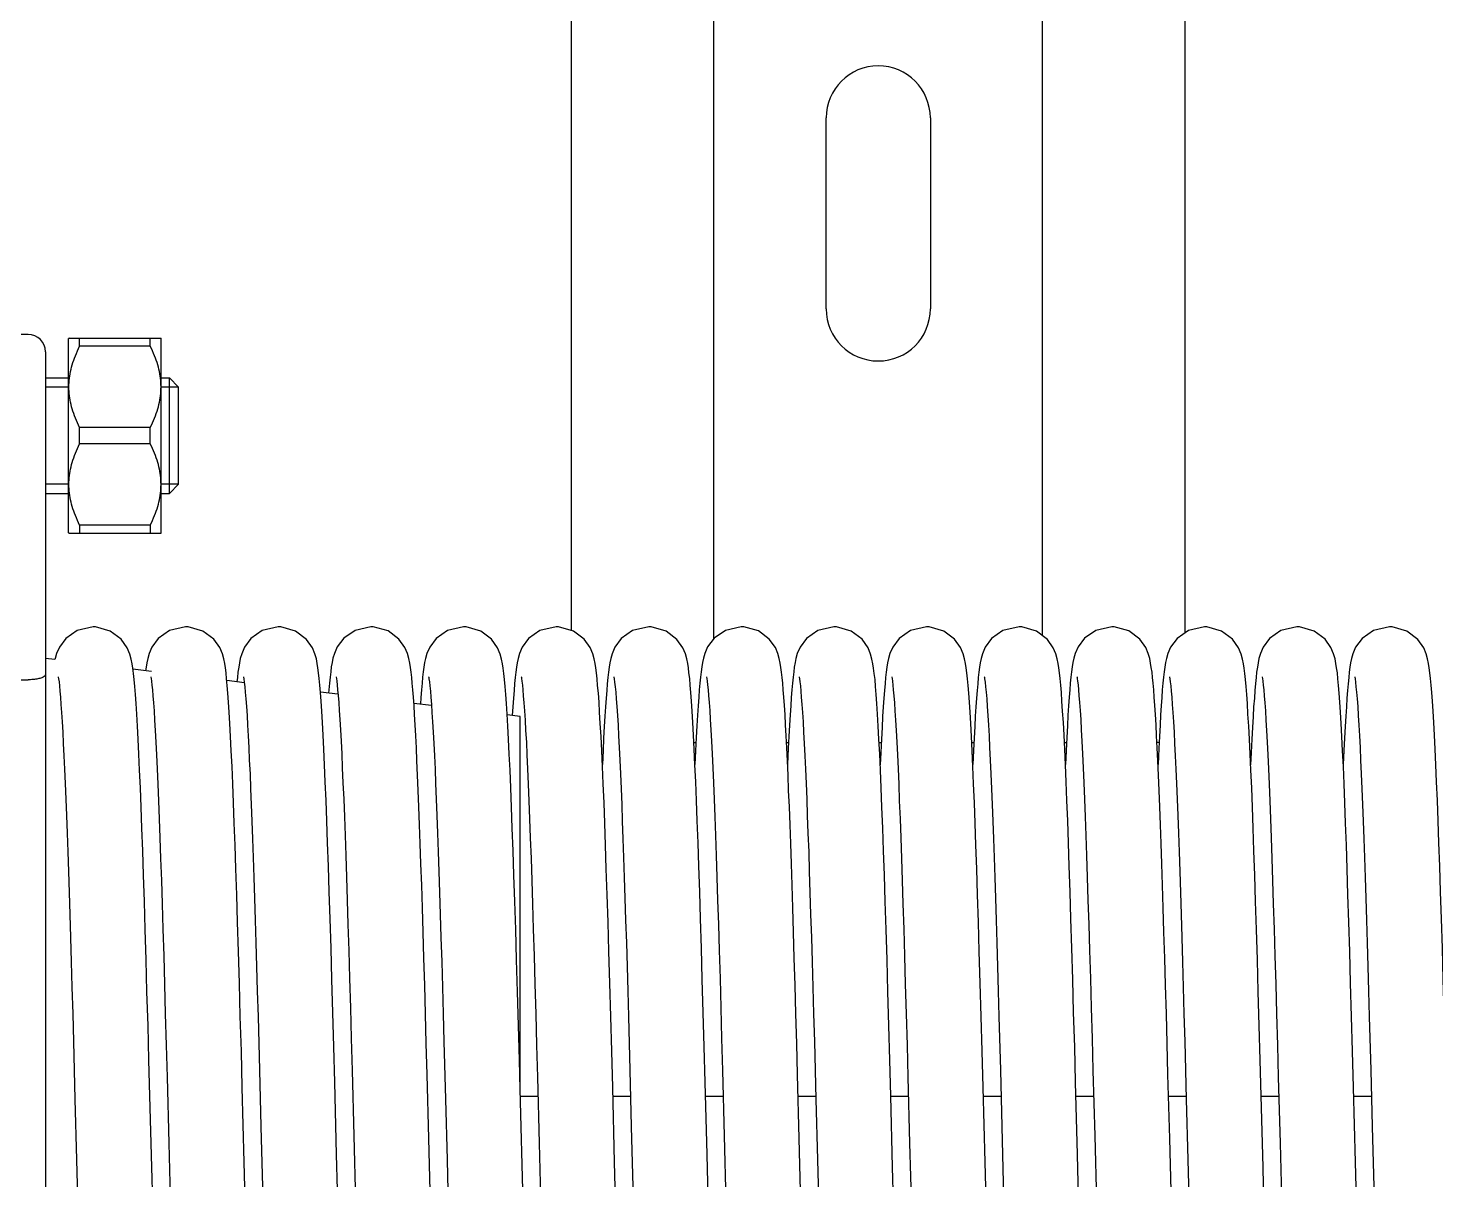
# Model space of a CAD drawing. Header units: millimetres. Extents: x 21899 to 38731, y -5425 to 3612.
# Drawn here: x 22332.6 to 22454.2, y -2706.7 to -2607.2 of the extents above; entities that cross this region are included whole.
import ezdxf

# ---------------------------------------------------------------- set-up
doc = ezdxf.new("R2010")
doc.units = ezdxf.units.MM

msp = doc.modelspace()

# ---------------------------------------------------------------- linework, layer by layer
at = {"color": 7, "linetype": 'Continuous'}
for p, q in [((22379.51, -2659.24), (22379.51, -2495.45)), ((22391.81, -2659.94), (22391.81, -2495.45)), ((22420.21, -2659.69), (22420.21, -2495.45)), ((22432.51, -2659.44), (22432.51, -2495.45)), ((22401.51, -2631.45), (22401.51, -2614.95)), ((22410.51, -2614.95), (22410.51, -2631.45)), ((22332.57, -2633.66), (22325.57, -2633.66)), ((22336.11, -2633.97), (22336.07, -2634.01)), ((22344.07, -2634.01), (22344.04, -2633.97)), ((22334.07, -2635.16), (22334.07, -2789.16)), ((22336.07, -2650.81), (22336.07, -2634.01)), ((22336.09, -2633.98), (22344.05, -2633.98)), ((22337.02, -2634.68), (22337.02, -2633.98)), ((22343.12, -2634.68), (22337.02, -2634.68)), ((22343.12, -2634.68), (22343.12, -2633.98)), ((22344.07, -2650.81), (22344.07, -2634.01)), ((22334.07, -2637.41), (22336.07, -2637.41)), ((22344.07, -2637.41), (22344.77, -2637.41)), ((22344.77, -2647.41), (22344.77, -2637.41)), ((22344.77, -2637.41), (22345.57, -2638.21)), ((22345.57, -2646.61), (22345.57, -2638.21)), ((22337.02, -2643.1), (22337.02, -2641.71)), ((22343.12, -2641.71), (22337.02, -2641.71)), ((22343.12, -2643.1), (22343.12, -2641.71)), ((22343.12, -2643.1), (22337.02, -2643.1)), ((22344.77, -2647.41), (22345.57, -2646.61)), ((22334.07, -2647.41), (22336.07, -2647.41)), ((22344.07, -2647.41), (22344.77, -2647.41)), ((22336.11, -2650.84), (22336.07, -2650.81)), ((22336.09, -2650.83), (22344.05, -2650.83)), ((22337.02, -2650.13), (22337.02, -2650.83)), ((22343.12, -2650.13), (22337.02, -2650.13)), ((22343.12, -2650.13), (22343.12, -2650.83)), ((22344.07, -2650.81), (22344.04, -2650.84)), ((22334.88, -2661.76), (22334.07, -2661.66)), ((22343.23, -2662.78), (22341.62, -2662.58)), ((22327.57, -2663.5), (22332.57, -2663.5)), ((22351.25, -2663.76), (22349.74, -2663.57)), ((22359.34, -2664.75), (22357.82, -2664.56)), ((22367.42, -2665.73), (22365.89, -2665.54)), ((22366.5, -2665.02), (22366.46, -2665.61)), ((22374.5, -2665.09), (22374.44, -2665.84)), ((22375.07, -2666.66), (22373.96, -2666.53)), ((22374.44, -2665.84), (22374.4, -2666.58)), ((22375.07, -2698.87), (22375.07, -2666.66)), ((22352.43, -2692.61), (22352.56, -2697.24)), ((22384.43, -2692.61), (22384.56, -2697.24)), ((22416.43, -2692.61), (22416.56, -2697.24)), ((22448.43, -2692.61), (22448.56, -2697.24)), ((22336.49, -2694.75), (22336.62, -2699.74)), ((22368.49, -2694.75), (22368.62, -2699.74)), ((22400.49, -2694.75), (22400.62, -2699.74)), ((22432.49, -2694.75), (22432.62, -2699.74)), ((22344.57, -2697.84), (22344.72, -2703.54)), ((22352.56, -2697.24), (22352.68, -2702.1)), ((22359.22, -2704.51), (22359.06, -2698.28)), ((22360.56, -2697.25), (22360.71, -2702.91)), ((22367.19, -2703.14), (22367.04, -2697.61)), ((22376.57, -2697.84), (22376.72, -2703.54)), ((22384.56, -2697.24), (22384.68, -2702.1)), ((22391.22, -2704.51), (22391.06, -2698.28)), ((22392.56, -2697.25), (22392.71, -2702.91)), ((22399.19, -2703.14), (22399.04, -2697.61)), ((22408.57, -2697.84), (22408.72, -2703.54)), ((22416.56, -2697.24), (22416.68, -2702.1)), ((22423.22, -2704.51), (22423.06, -2698.28)), ((22424.56, -2697.25), (22424.71, -2702.91)), ((22431.19, -2703.14), (22431.04, -2697.61)), ((22440.57, -2697.84), (22440.72, -2703.54)), ((22448.56, -2697.24), (22448.68, -2702.1)), ((22375.09, -2699.47), (22376.62, -2699.47)), ((22383.09, -2699.47), (22384.62, -2699.47)), ((22391.09, -2699.47), (22392.62, -2699.47)), ((22399.09, -2699.47), (22400.62, -2699.47)), ((22407.09, -2699.47), (22408.62, -2699.47)), ((22415.09, -2699.47), (22416.62, -2699.47)), ((22423.09, -2699.47), (22424.62, -2699.47)), ((22431.09, -2699.47), (22432.62, -2699.47)), ((22439.09, -2699.47), (22440.62, -2699.47)), ((22447.09, -2699.47), (22448.62, -2699.47)), ((22336.62, -2699.74), (22336.76, -2704.97)), ((22368.62, -2699.74), (22368.76, -2704.97)), ((22400.62, -2699.74), (22400.76, -2704.97)), ((22432.62, -2699.74), (22432.76, -2704.97)), ((22352.68, -2702.1), (22352.88, -2709.67)), ((22367.33, -2708.82), (22367.19, -2703.14)), ((22384.68, -2702.1), (22384.88, -2709.67)), ((22399.33, -2708.82), (22399.19, -2703.14)), ((22416.68, -2702.1), (22416.88, -2709.67)), ((22431.33, -2708.82), (22431.19, -2703.14)), ((22448.68, -2702.1), (22448.88, -2709.67)), ((22344.72, -2703.54), (22344.87, -2709.3)), ((22376.72, -2703.54), (22376.87, -2709.3)), ((22408.72, -2703.54), (22408.87, -2709.3)), ((22440.72, -2703.54), (22440.87, -2709.3))]:
    msp.add_line(p, q, dxfattribs=at)
at = {"color": 2, "linetype": 'Continuous'}
for p, q in [((22336.07, -2638.21), (22334.07, -2638.21)), ((22345.57, -2638.21), (22344.07, -2638.21)), ((22336.07, -2646.61), (22334.07, -2646.61)), ((22345.57, -2646.61), (22344.07, -2646.61))]:
    msp.add_line(p, q, dxfattribs=at)
at = {"color": 3, "linetype": 'Continuous'}
for p, q in [((22390.09, -2668.91), (22390.27, -2668.91)), ((22398.09, -2668.91), (22398.27, -2668.91)), ((22406.09, -2668.91), (22406.27, -2668.91)), ((22414.09, -2668.91), (22414.27, -2668.91)), ((22422.09, -2668.91), (22422.27, -2668.91))]:
    msp.add_line(p, q, dxfattribs=at)
at = {"color": 7, "linetype": 'Continuous'}
for points in [[(22338.18, -2658.91), (22336.8, -2659.23), (22335.82, -2659.92), (22335.27, -2660.67), (22335.02, -2661.23), (22334.9, -2661.65), (22334.88, -2661.76)], [(22343.09, -2699.46), (22343.01, -2696.38), (22342.93, -2693.38), (22342.84, -2690.47), (22342.77, -2687.69), (22342.69, -2685.08), (22342.61, -2682.65), (22342.54, -2680.38), (22342.47, -2678.28), (22342.4, -2676.33), (22342.33, -2674.52), (22342.27, -2672.85), (22342.2, -2671.32), (22342.14, -2669.92), (22342.07, -2668.64), (22342.01, -2667.5), (22341.95, -2666.47), (22341.9, -2665.56), (22341.84, -2664.76), (22341.78, -2664.07), (22341.73, -2663.47), (22341.67, -2662.95), (22341.61, -2662.51), (22341.55, -2662.11), (22341.47, -2661.72), (22341.35, -2661.28), (22341.13, -2660.73), (22340.61, -2660), (22339.67, -2659.29), (22338.4, -2658.92), (22338.18, -2658.91)], [(22346.18, -2658.91), (22344.79, -2659.24), (22343.81, -2659.93), (22343.26, -2660.68), (22343.02, -2661.24), (22342.9, -2661.66), (22342.82, -2662.03), (22342.76, -2662.42), (22342.72, -2662.72)], [(22349.83, -2664.66), (22349.77, -2663.99), (22349.72, -2663.41), (22349.67, -2662.91), (22349.61, -2662.48), (22349.55, -2662.09), (22349.47, -2661.7), (22349.35, -2661.27), (22349.12, -2660.72), (22348.61, -2659.99), (22347.67, -2659.29), (22346.4, -2658.92), (22346.18, -2658.91)], [(22354.18, -2658.91), (22352.78, -2659.24), (22351.8, -2659.94), (22351.25, -2660.69), (22351.02, -2661.25), (22350.9, -2661.67), (22350.82, -2662.04), (22350.76, -2662.42), (22350.7, -2662.84), (22350.65, -2663.31), (22350.61, -2663.68)], [(22357.83, -2664.61), (22357.77, -2663.96), (22357.72, -2663.39), (22357.66, -2662.9), (22357.61, -2662.47), (22357.55, -2662.08), (22357.47, -2661.69), (22357.35, -2661.27), (22357.13, -2660.73), (22356.62, -2660.01), (22355.68, -2659.29), (22354.4, -2658.92), (22354.18, -2658.91)], [(22362.18, -2658.91), (22360.81, -2659.23), (22359.83, -2659.91), (22359.27, -2660.66), (22359.03, -2661.22), (22358.9, -2661.64), (22358.83, -2662.01), (22358.76, -2662.39), (22358.71, -2662.8), (22358.65, -2663.26), (22358.6, -2663.78), (22358.55, -2664.36), (22358.53, -2664.65)], [(22365.86, -2665.01), (22365.81, -2664.37), (22365.76, -2663.8), (22365.71, -2663.29), (22365.66, -2662.84), (22365.6, -2662.43), (22365.54, -2662.05), (22365.46, -2661.66), (22365.34, -2661.24), (22365.12, -2660.71), (22364.6, -2659.99), (22363.66, -2659.28), (22362.39, -2658.92), (22362.18, -2658.91)], [(22370.18, -2658.91), (22368.8, -2659.23), (22367.82, -2659.92), (22367.27, -2660.67), (22367.02, -2661.23), (22366.9, -2661.65), (22366.82, -2662.02), (22366.76, -2662.4), (22366.71, -2662.81), (22366.65, -2663.27), (22366.6, -2663.79), (22366.55, -2664.37), (22366.5, -2665.02)], [(22373.9, -2665.56), (22373.84, -2664.76), (22373.78, -2664.07), (22373.73, -2663.47), (22373.67, -2662.95), (22373.61, -2662.51), (22373.55, -2662.11), (22373.47, -2661.72), (22373.35, -2661.28), (22373.13, -2660.73), (22372.61, -2660), (22371.67, -2659.29), (22370.4, -2658.92), (22370.18, -2658.91)], [(22378.18, -2658.91), (22376.79, -2659.24), (22375.81, -2659.93), (22375.26, -2660.68), (22375.02, -2661.24), (22374.9, -2661.66), (22374.82, -2662.03), (22374.76, -2662.42), (22374.7, -2662.83), (22374.65, -2663.3), (22374.6, -2663.83), (22374.55, -2664.42), (22374.5, -2665.09)], [(22381.83, -2664.66), (22381.77, -2663.99), (22381.72, -2663.41), (22381.67, -2662.91), (22381.61, -2662.48), (22381.55, -2662.09), (22381.47, -2661.7), (22381.35, -2661.27), (22381.12, -2660.72), (22380.61, -2659.99), (22379.67, -2659.29), (22378.4, -2658.92), (22378.18, -2658.91)], [(22386.18, -2658.91), (22384.78, -2659.24), (22383.8, -2659.94), (22383.25, -2660.69), (22383.02, -2661.25), (22382.9, -2661.67), (22382.82, -2662.04), (22382.76, -2662.42), (22382.7, -2662.84), (22382.65, -2663.31), (22382.6, -2663.84), (22382.55, -2664.43), (22382.5, -2665.09)], [(22389.83, -2664.61), (22389.77, -2663.96), (22389.72, -2663.39), (22389.66, -2662.9), (22389.61, -2662.47), (22389.55, -2662.08), (22389.47, -2661.69), (22389.35, -2661.27), (22389.13, -2660.73), (22388.62, -2660.01), (22387.68, -2659.29), (22386.4, -2658.92), (22386.18, -2658.91)], [(22394.18, -2658.91), (22392.81, -2659.23), (22391.83, -2659.91), (22391.27, -2660.66), (22391.03, -2661.22), (22390.9, -2661.64), (22390.83, -2662.01), (22390.76, -2662.39), (22390.71, -2662.8), (22390.65, -2663.26), (22390.6, -2663.78), (22390.55, -2664.36), (22390.5, -2665.01)], [(22397.86, -2665.01), (22397.81, -2664.37), (22397.76, -2663.8), (22397.71, -2663.29), (22397.66, -2662.84), (22397.6, -2662.43), (22397.54, -2662.05), (22397.46, -2661.66), (22397.34, -2661.24), (22397.12, -2660.71), (22396.6, -2659.99), (22395.66, -2659.28), (22394.39, -2658.92), (22394.18, -2658.91)], [(22402.18, -2658.91), (22400.8, -2659.23), (22399.82, -2659.92), (22399.27, -2660.67), (22399.02, -2661.23), (22398.9, -2661.65), (22398.82, -2662.02), (22398.76, -2662.4), (22398.71, -2662.81), (22398.65, -2663.27), (22398.6, -2663.79), (22398.55, -2664.37), (22398.5, -2665.02)], [(22407.09, -2699.46), (22407.01, -2696.38), (22406.93, -2693.38), (22406.84, -2690.47), (22406.77, -2687.69), (22406.69, -2685.08), (22406.61, -2682.65), (22406.54, -2680.38), (22406.47, -2678.28), (22406.4, -2676.33), (22406.33, -2674.52), (22406.27, -2672.85), (22406.2, -2671.32), (22406.14, -2669.92), (22406.07, -2668.64), (22406.01, -2667.5), (22405.95, -2666.47), (22405.9, -2665.56), (22405.84, -2664.76), (22405.78, -2664.07), (22405.73, -2663.47), (22405.67, -2662.95), (22405.61, -2662.51), (22405.55, -2662.11), (22405.47, -2661.72), (22405.35, -2661.28), (22405.13, -2660.73), (22404.61, -2660), (22403.67, -2659.29), (22402.4, -2658.92), (22402.18, -2658.91)], [(22410.18, -2658.91), (22408.79, -2659.24), (22407.81, -2659.93), (22407.26, -2660.68), (22407.02, -2661.24), (22406.9, -2661.66), (22406.82, -2662.03), (22406.76, -2662.42), (22406.7, -2662.83), (22406.65, -2663.3), (22406.6, -2663.83), (22406.55, -2664.42), (22406.5, -2665.09)], [(22413.83, -2664.66), (22413.77, -2663.99), (22413.72, -2663.41), (22413.67, -2662.91), (22413.61, -2662.48), (22413.55, -2662.09), (22413.47, -2661.7), (22413.35, -2661.27), (22413.12, -2660.72), (22412.61, -2659.99), (22411.67, -2659.29), (22410.4, -2658.92), (22410.18, -2658.91)], [(22418.18, -2658.91), (22416.78, -2659.24), (22415.8, -2659.94), (22415.25, -2660.69), (22415.02, -2661.25), (22414.9, -2661.67), (22414.82, -2662.04), (22414.76, -2662.42), (22414.7, -2662.84), (22414.65, -2663.31), (22414.6, -2663.84), (22414.55, -2664.43), (22414.5, -2665.09)], [(22421.83, -2664.61), (22421.77, -2663.96), (22421.72, -2663.39), (22421.66, -2662.9), (22421.61, -2662.47), (22421.55, -2662.08), (22421.47, -2661.69), (22421.35, -2661.27), (22421.13, -2660.73), (22420.62, -2660.01), (22419.68, -2659.29), (22418.4, -2658.92), (22418.18, -2658.91)], [(22426.18, -2658.91), (22424.81, -2659.23), (22423.83, -2659.91), (22423.27, -2660.66), (22423.03, -2661.22), (22422.9, -2661.64), (22422.83, -2662.01), (22422.76, -2662.39), (22422.71, -2662.8), (22422.65, -2663.26), (22422.6, -2663.78), (22422.55, -2664.36), (22422.5, -2665.01)], [(22429.86, -2665.01), (22429.81, -2664.37), (22429.76, -2663.8), (22429.71, -2663.29), (22429.66, -2662.84), (22429.6, -2662.43), (22429.54, -2662.05), (22429.46, -2661.66), (22429.34, -2661.24), (22429.12, -2660.71), (22428.6, -2659.99), (22427.66, -2659.28), (22426.39, -2658.92), (22426.18, -2658.91)], [(22434.18, -2658.91), (22432.8, -2659.23), (22431.82, -2659.92), (22431.27, -2660.67), (22431.02, -2661.23), (22430.9, -2661.65), (22430.82, -2662.02), (22430.76, -2662.4), (22430.71, -2662.81), (22430.65, -2663.27), (22430.6, -2663.79), (22430.55, -2664.37), (22430.5, -2665.02)], [(22439.09, -2699.46), (22439.01, -2696.38), (22438.93, -2693.38), (22438.84, -2690.47), (22438.77, -2687.69), (22438.69, -2685.08), (22438.61, -2682.65), (22438.54, -2680.38), (22438.47, -2678.28), (22438.4, -2676.33), (22438.33, -2674.52), (22438.27, -2672.85), (22438.2, -2671.32), (22438.14, -2669.92), (22438.07, -2668.64), (22438.01, -2667.5), (22437.95, -2666.47), (22437.9, -2665.56), (22437.84, -2664.76), (22437.78, -2664.07), (22437.73, -2663.47), (22437.67, -2662.95), (22437.61, -2662.51), (22437.55, -2662.11), (22437.47, -2661.72), (22437.35, -2661.28), (22437.13, -2660.73), (22436.61, -2660), (22435.67, -2659.29), (22434.4, -2658.92), (22434.18, -2658.91)], [(22442.18, -2658.91), (22440.79, -2659.24), (22439.81, -2659.93), (22439.26, -2660.68), (22439.02, -2661.24), (22438.9, -2661.66), (22438.82, -2662.03), (22438.76, -2662.42), (22438.7, -2662.83), (22438.65, -2663.3), (22438.6, -2663.83), (22438.55, -2664.42), (22438.5, -2665.09)], [(22445.83, -2664.66), (22445.77, -2663.99), (22445.72, -2663.41), (22445.67, -2662.91), (22445.61, -2662.48), (22445.55, -2662.09), (22445.47, -2661.7), (22445.35, -2661.27), (22445.12, -2660.72), (22444.61, -2659.99), (22443.67, -2659.29), (22442.4, -2658.92), (22442.18, -2658.91)], [(22450.18, -2658.91), (22448.78, -2659.24), (22447.8, -2659.94), (22447.25, -2660.69), (22447.02, -2661.25), (22446.9, -2661.67), (22446.82, -2662.04), (22446.76, -2662.42), (22446.7, -2662.84), (22446.65, -2663.31), (22446.6, -2663.84), (22446.55, -2664.43), (22446.5, -2665.09)], [(22453.83, -2664.61), (22453.77, -2663.96), (22453.72, -2663.39), (22453.66, -2662.9), (22453.61, -2662.47), (22453.55, -2662.08), (22453.47, -2661.69), (22453.35, -2661.27), (22453.13, -2660.73), (22452.62, -2660.01), (22451.68, -2659.29), (22450.4, -2658.92), (22450.18, -2658.91)], [(22335.17, -2663.24), (22335.18, -2663.27), (22335.2, -2663.42), (22335.24, -2663.68), (22335.28, -2664.03), (22335.32, -2664.48), (22335.36, -2665.01), (22335.41, -2665.63), (22335.46, -2666.34), (22335.51, -2667.14), (22335.56, -2668.02), (22335.61, -2669), (22335.67, -2670.07), (22335.72, -2671.22), (22335.77, -2672.47), (22335.83, -2673.81), (22335.88, -2675.24), (22335.94, -2676.76), (22336, -2678.37), (22336.05, -2680.07), (22336.11, -2681.88), (22336.17, -2683.78), (22336.23, -2685.77), (22336.3, -2687.87), (22336.36, -2690.07), (22336.42, -2692.37), (22336.49, -2694.75)], [(22343.17, -2663.25), (22343.18, -2663.26), (22343.2, -2663.39), (22343.23, -2663.63), (22343.27, -2663.96), (22343.31, -2664.38), (22343.35, -2664.88), (22343.4, -2665.49), (22343.45, -2666.18), (22343.5, -2666.98), (22343.55, -2667.88), (22343.61, -2668.88), (22343.66, -2669.99), (22343.72, -2671.2), (22343.78, -2672.53), (22343.83, -2673.96), (22343.89, -2675.51), (22343.95, -2677.16), (22344.02, -2678.94), (22344.08, -2680.84), (22344.14, -2682.87), (22344.21, -2685.04), (22344.28, -2687.35), (22344.35, -2689.8), (22344.42, -2692.38), (22344.5, -2695.07), (22344.57, -2697.84)], [(22351.17, -2663.24), (22351.18, -2663.27), (22351.2, -2663.43), (22351.24, -2663.71), (22351.28, -2664.1), (22351.33, -2664.58), (22351.38, -2665.16), (22351.43, -2665.82), (22351.48, -2666.58), (22351.53, -2667.42), (22351.58, -2668.34), (22351.63, -2669.35), (22351.68, -2670.45), (22351.74, -2671.64), (22351.79, -2672.91), (22351.85, -2674.27), (22351.9, -2675.72), (22351.96, -2677.25), (22352.01, -2678.87), (22352.07, -2680.58), (22352.13, -2682.38), (22352.19, -2684.26), (22352.25, -2686.22), (22352.31, -2688.27), (22352.37, -2690.4), (22352.43, -2692.61)], [(22359.17, -2663.25), (22359.18, -2663.26), (22359.2, -2663.39), (22359.23, -2663.62), (22359.27, -2663.94), (22359.31, -2664.36), (22359.35, -2664.86), (22359.4, -2665.46), (22359.45, -2666.14), (22359.5, -2666.93), (22359.55, -2667.82), (22359.6, -2668.81), (22359.66, -2669.9), (22359.71, -2671.1), (22359.77, -2672.41), (22359.83, -2673.82), (22359.89, -2675.33), (22359.95, -2676.96), (22360.01, -2678.69), (22360.07, -2680.55), (22360.13, -2682.53), (22360.2, -2684.64), (22360.27, -2686.9), (22360.34, -2689.3), (22360.41, -2691.84), (22360.48, -2694.5), (22360.56, -2697.25)], [(22367.17, -2663.24), (22367.18, -2663.27), (22367.2, -2663.42), (22367.24, -2663.68), (22367.28, -2664.03), (22367.32, -2664.48), (22367.36, -2665.01), (22367.41, -2665.63), (22367.46, -2666.34), (22367.51, -2667.14), (22367.56, -2668.02), (22367.61, -2669), (22367.67, -2670.07), (22367.72, -2671.22), (22367.77, -2672.47), (22367.83, -2673.81), (22367.88, -2675.24), (22367.94, -2676.76), (22368, -2678.37), (22368.05, -2680.07), (22368.11, -2681.88), (22368.17, -2683.78), (22368.23, -2685.77), (22368.3, -2687.87), (22368.36, -2690.07), (22368.42, -2692.37), (22368.49, -2694.75)], [(22375.17, -2663.25), (22375.18, -2663.26), (22375.2, -2663.39), (22375.23, -2663.63), (22375.27, -2663.96), (22375.31, -2664.38), (22375.35, -2664.88), (22375.4, -2665.49), (22375.45, -2666.18), (22375.5, -2666.98), (22375.55, -2667.88), (22375.61, -2668.88), (22375.66, -2669.99), (22375.72, -2671.2), (22375.78, -2672.53), (22375.83, -2673.96), (22375.89, -2675.51), (22375.95, -2677.16), (22376.02, -2678.94), (22376.08, -2680.84), (22376.14, -2682.87), (22376.21, -2685.04), (22376.28, -2687.35), (22376.35, -2689.8), (22376.42, -2692.38), (22376.5, -2695.07), (22376.57, -2697.84)], [(22383.17, -2663.24), (22383.18, -2663.27), (22383.2, -2663.43), (22383.24, -2663.71), (22383.28, -2664.1), (22383.33, -2664.58), (22383.38, -2665.16), (22383.43, -2665.82), (22383.48, -2666.58), (22383.53, -2667.42), (22383.58, -2668.34), (22383.63, -2669.35), (22383.68, -2670.45), (22383.74, -2671.64), (22383.79, -2672.91), (22383.85, -2674.27), (22383.9, -2675.72), (22383.96, -2677.25), (22384.01, -2678.87), (22384.07, -2680.58), (22384.13, -2682.38), (22384.19, -2684.26), (22384.25, -2686.22), (22384.31, -2688.27), (22384.37, -2690.4), (22384.43, -2692.61)], [(22391.17, -2663.25), (22391.18, -2663.26), (22391.2, -2663.39), (22391.23, -2663.62), (22391.27, -2663.94), (22391.31, -2664.36), (22391.35, -2664.86), (22391.4, -2665.46), (22391.45, -2666.14), (22391.5, -2666.93), (22391.55, -2667.82), (22391.6, -2668.81), (22391.66, -2669.9), (22391.71, -2671.1), (22391.77, -2672.41), (22391.83, -2673.82), (22391.89, -2675.33), (22391.95, -2676.96), (22392.01, -2678.69), (22392.07, -2680.55), (22392.13, -2682.53), (22392.2, -2684.64), (22392.27, -2686.9), (22392.34, -2689.3), (22392.41, -2691.84), (22392.48, -2694.5), (22392.56, -2697.25)], [(22399.17, -2663.24), (22399.18, -2663.27), (22399.2, -2663.42), (22399.24, -2663.68), (22399.28, -2664.03), (22399.32, -2664.48), (22399.36, -2665.01), (22399.41, -2665.63), (22399.46, -2666.34), (22399.51, -2667.14), (22399.56, -2668.02), (22399.61, -2669), (22399.67, -2670.07), (22399.72, -2671.22), (22399.77, -2672.47), (22399.83, -2673.81), (22399.88, -2675.24), (22399.94, -2676.76), (22400, -2678.37), (22400.05, -2680.07), (22400.11, -2681.88), (22400.17, -2683.78), (22400.23, -2685.77), (22400.3, -2687.87), (22400.36, -2690.07), (22400.42, -2692.37), (22400.49, -2694.75)], [(22407.17, -2663.25), (22407.18, -2663.26), (22407.2, -2663.39), (22407.23, -2663.63), (22407.27, -2663.96), (22407.31, -2664.38), (22407.35, -2664.88), (22407.4, -2665.49), (22407.45, -2666.18), (22407.5, -2666.98), (22407.55, -2667.88), (22407.61, -2668.88), (22407.66, -2669.99), (22407.72, -2671.2), (22407.78, -2672.53), (22407.83, -2673.96), (22407.89, -2675.51), (22407.95, -2677.16), (22408.02, -2678.94), (22408.08, -2680.84), (22408.14, -2682.87), (22408.21, -2685.04), (22408.28, -2687.35), (22408.35, -2689.8), (22408.42, -2692.38), (22408.5, -2695.07), (22408.57, -2697.84)], [(22415.17, -2663.24), (22415.18, -2663.27), (22415.2, -2663.43), (22415.24, -2663.71), (22415.28, -2664.1), (22415.33, -2664.58), (22415.38, -2665.16), (22415.43, -2665.82), (22415.48, -2666.58), (22415.53, -2667.42), (22415.58, -2668.34), (22415.63, -2669.35), (22415.68, -2670.45), (22415.74, -2671.64), (22415.79, -2672.91), (22415.85, -2674.27), (22415.9, -2675.72), (22415.96, -2677.25), (22416.01, -2678.87), (22416.07, -2680.58), (22416.13, -2682.38), (22416.19, -2684.26), (22416.25, -2686.22), (22416.31, -2688.27), (22416.37, -2690.4), (22416.43, -2692.61)], [(22423.17, -2663.25), (22423.18, -2663.26), (22423.2, -2663.39), (22423.23, -2663.62), (22423.27, -2663.94), (22423.31, -2664.36), (22423.35, -2664.86), (22423.4, -2665.46), (22423.45, -2666.14), (22423.5, -2666.93), (22423.55, -2667.82), (22423.6, -2668.81), (22423.66, -2669.9), (22423.71, -2671.1), (22423.77, -2672.41), (22423.83, -2673.82), (22423.89, -2675.33), (22423.95, -2676.96), (22424.01, -2678.69), (22424.07, -2680.55), (22424.13, -2682.53), (22424.2, -2684.64), (22424.27, -2686.9), (22424.34, -2689.3), (22424.41, -2691.84), (22424.48, -2694.5), (22424.56, -2697.25)], [(22431.17, -2663.24), (22431.18, -2663.27), (22431.2, -2663.42), (22431.24, -2663.68), (22431.28, -2664.03), (22431.32, -2664.48), (22431.36, -2665.01), (22431.41, -2665.63), (22431.46, -2666.34), (22431.51, -2667.14), (22431.56, -2668.02), (22431.61, -2669), (22431.67, -2670.07), (22431.72, -2671.22), (22431.77, -2672.47), (22431.83, -2673.81), (22431.88, -2675.24), (22431.94, -2676.76), (22432, -2678.37), (22432.05, -2680.07), (22432.11, -2681.88), (22432.17, -2683.78), (22432.23, -2685.77), (22432.3, -2687.87), (22432.36, -2690.07), (22432.42, -2692.37), (22432.49, -2694.75)], [(22439.17, -2663.25), (22439.18, -2663.26), (22439.2, -2663.39), (22439.23, -2663.63), (22439.27, -2663.96), (22439.31, -2664.38), (22439.35, -2664.88), (22439.4, -2665.49), (22439.45, -2666.18), (22439.5, -2666.98), (22439.55, -2667.88), (22439.61, -2668.88), (22439.66, -2669.99), (22439.72, -2671.2), (22439.78, -2672.53), (22439.83, -2673.96), (22439.89, -2675.51), (22439.95, -2677.16), (22440.02, -2678.94), (22440.08, -2680.84), (22440.14, -2682.87), (22440.21, -2685.04), (22440.28, -2687.35), (22440.35, -2689.8), (22440.42, -2692.38), (22440.5, -2695.07), (22440.57, -2697.84)], [(22447.17, -2663.24), (22447.18, -2663.27), (22447.2, -2663.43), (22447.24, -2663.71), (22447.28, -2664.1), (22447.33, -2664.58), (22447.38, -2665.16), (22447.43, -2665.82), (22447.48, -2666.58), (22447.53, -2667.42), (22447.58, -2668.34), (22447.63, -2669.35), (22447.68, -2670.45), (22447.74, -2671.64), (22447.79, -2672.91), (22447.85, -2674.27), (22447.9, -2675.72), (22447.96, -2677.25), (22448.01, -2678.87), (22448.07, -2680.58), (22448.13, -2682.38), (22448.19, -2684.26), (22448.25, -2686.22), (22448.31, -2688.27), (22448.37, -2690.4), (22448.43, -2692.61)], [(22351.07, -2698.72), (22350.99, -2695.6), (22350.9, -2692.59), (22350.82, -2689.71), (22350.74, -2686.99), (22350.67, -2684.44), (22350.59, -2682.07), (22350.52, -2679.85), (22350.45, -2677.8), (22350.38, -2675.89), (22350.32, -2674.13), (22350.25, -2672.5), (22350.19, -2671), (22350.12, -2669.64), (22350.06, -2668.4), (22350, -2667.29), (22349.94, -2666.3), (22349.89, -2665.43), (22349.83, -2664.66)], [(22359.06, -2698.28), (22358.98, -2695.22), (22358.89, -2692.25), (22358.81, -2689.4), (22358.74, -2686.7), (22358.66, -2684.17), (22358.59, -2681.82), (22358.51, -2679.62), (22358.44, -2677.58), (22358.38, -2675.69), (22358.31, -2673.94), (22358.24, -2672.33), (22358.18, -2670.85), (22358.12, -2669.5), (22358.06, -2668.29), (22358, -2667.19), (22357.94, -2666.22), (22357.88, -2665.36), (22357.83, -2664.61)], [(22367.04, -2697.61), (22366.97, -2694.94), (22366.9, -2692.37), (22366.83, -2689.9), (22366.76, -2687.55), (22366.69, -2685.32), (22366.63, -2683.22), (22366.57, -2681.25), (22366.51, -2679.39), (22366.45, -2677.65), (22366.39, -2676.02), (22366.33, -2674.49), (22366.27, -2673.06), (22366.22, -2671.74), (22366.16, -2670.51), (22366.11, -2669.38), (22366.06, -2668.34), (22366.01, -2667.38), (22365.96, -2666.51), (22365.91, -2665.72), (22365.86, -2665.01)], [(22375.07, -2698.87), (22375.01, -2696.38), (22374.93, -2693.38), (22374.84, -2690.47), (22374.77, -2687.69), (22374.69, -2685.08), (22374.61, -2682.65), (22374.54, -2680.38), (22374.47, -2678.28), (22374.4, -2676.33), (22374.33, -2674.52), (22374.27, -2672.85), (22374.2, -2671.32), (22374.14, -2669.92), (22374.07, -2668.64), (22374.01, -2667.5), (22373.95, -2666.47), (22373.9, -2665.56)], [(22383.07, -2698.72), (22382.99, -2695.6), (22382.9, -2692.59), (22382.82, -2689.71), (22382.74, -2686.99), (22382.67, -2684.44), (22382.59, -2682.07), (22382.52, -2679.85), (22382.45, -2677.8), (22382.38, -2675.89), (22382.32, -2674.13), (22382.25, -2672.5), (22382.19, -2671), (22382.12, -2669.64), (22382.06, -2668.4), (22382, -2667.29), (22381.94, -2666.3), (22381.89, -2665.43), (22381.83, -2664.66)], [(22382.5, -2665.09), (22382.45, -2665.83), (22382.39, -2666.65), (22382.34, -2667.55), (22382.29, -2668.54), (22382.24, -2669.61), (22382.18, -2670.83)], [(22391.06, -2698.28), (22390.98, -2695.22), (22390.89, -2692.25), (22390.81, -2689.4), (22390.74, -2686.7), (22390.66, -2684.17), (22390.59, -2681.82), (22390.51, -2679.62), (22390.44, -2677.58), (22390.38, -2675.69), (22390.31, -2673.94), (22390.24, -2672.33), (22390.18, -2670.85), (22390.12, -2669.5), (22390.06, -2668.29), (22390, -2667.19), (22389.94, -2666.22), (22389.88, -2665.36), (22389.83, -2664.61)], [(22390.5, -2665.01), (22390.45, -2665.75), (22390.4, -2666.57), (22390.35, -2667.49), (22390.29, -2668.5), (22390.23, -2669.63), (22390.18, -2670.83)], [(22399.04, -2697.61), (22398.97, -2694.94), (22398.9, -2692.37), (22398.83, -2689.9), (22398.76, -2687.55), (22398.69, -2685.32), (22398.63, -2683.22), (22398.57, -2681.25), (22398.51, -2679.39), (22398.45, -2677.65), (22398.39, -2676.02), (22398.33, -2674.49), (22398.27, -2673.06), (22398.22, -2671.74), (22398.16, -2670.51), (22398.11, -2669.38), (22398.06, -2668.34), (22398.01, -2667.38), (22397.96, -2666.51), (22397.91, -2665.72), (22397.86, -2665.01)], [(22398.5, -2665.02), (22398.45, -2665.74), (22398.4, -2666.54), (22398.35, -2667.42), (22398.3, -2668.39), (22398.24, -2669.44), (22398.18, -2670.83)], [(22406.5, -2665.09), (22406.44, -2665.84), (22406.39, -2666.68), (22406.34, -2667.61), (22406.28, -2668.64), (22406.23, -2669.77), (22406.18, -2670.84)], [(22415.07, -2698.72), (22414.99, -2695.6), (22414.9, -2692.59), (22414.82, -2689.71), (22414.74, -2686.99), (22414.67, -2684.44), (22414.59, -2682.07), (22414.52, -2679.85), (22414.45, -2677.8), (22414.38, -2675.89), (22414.32, -2674.13), (22414.25, -2672.5), (22414.19, -2671), (22414.12, -2669.64), (22414.06, -2668.4), (22414, -2667.29), (22413.94, -2666.3), (22413.89, -2665.43), (22413.83, -2664.66)], [(22414.5, -2665.09), (22414.45, -2665.83), (22414.39, -2666.65), (22414.34, -2667.55), (22414.29, -2668.54), (22414.24, -2669.61), (22414.18, -2670.83)], [(22423.06, -2698.28), (22422.98, -2695.22), (22422.89, -2692.25), (22422.81, -2689.4), (22422.74, -2686.7), (22422.66, -2684.17), (22422.59, -2681.82), (22422.51, -2679.62), (22422.44, -2677.58), (22422.38, -2675.69), (22422.31, -2673.94), (22422.24, -2672.33), (22422.18, -2670.85), (22422.12, -2669.5), (22422.06, -2668.29), (22422, -2667.19), (22421.94, -2666.22), (22421.88, -2665.36), (22421.83, -2664.61)], [(22422.5, -2665.01), (22422.45, -2665.75), (22422.4, -2666.57), (22422.35, -2667.49), (22422.29, -2668.5), (22422.23, -2669.63), (22422.18, -2670.83)], [(22431.04, -2697.61), (22430.97, -2694.94), (22430.9, -2692.37), (22430.83, -2689.9), (22430.76, -2687.55), (22430.69, -2685.32), (22430.63, -2683.22), (22430.57, -2681.25), (22430.51, -2679.39), (22430.45, -2677.65), (22430.39, -2676.02), (22430.33, -2674.49), (22430.27, -2673.06), (22430.22, -2671.74), (22430.16, -2670.51), (22430.11, -2669.38), (22430.06, -2668.34), (22430.01, -2667.38), (22429.96, -2666.51), (22429.91, -2665.72), (22429.86, -2665.01)], [(22430.5, -2665.02), (22430.45, -2665.74), (22430.4, -2666.54), (22430.35, -2667.42), (22430.3, -2668.39), (22430.24, -2669.44), (22430.18, -2670.83)], [(22438.5, -2665.09), (22438.44, -2665.84), (22438.39, -2666.68), (22438.34, -2667.61), (22438.28, -2668.64), (22438.23, -2669.77), (22438.18, -2670.84)], [(22447.07, -2698.72), (22446.99, -2695.6), (22446.9, -2692.59), (22446.82, -2689.71), (22446.74, -2686.99), (22446.67, -2684.44), (22446.59, -2682.07), (22446.52, -2679.85), (22446.45, -2677.8), (22446.38, -2675.89), (22446.32, -2674.13), (22446.25, -2672.5), (22446.19, -2671), (22446.12, -2669.64), (22446.06, -2668.4), (22446, -2667.29), (22445.94, -2666.3), (22445.89, -2665.43), (22445.83, -2664.66)], [(22446.5, -2665.09), (22446.45, -2665.83), (22446.39, -2666.65), (22446.34, -2667.55), (22446.29, -2668.54), (22446.24, -2669.61), (22446.18, -2670.83)], [(22455.06, -2698.28), (22454.98, -2695.22), (22454.89, -2692.25), (22454.81, -2689.4), (22454.74, -2686.7), (22454.66, -2684.17), (22454.59, -2681.82), (22454.51, -2679.62), (22454.44, -2677.58), (22454.38, -2675.69), (22454.31, -2673.94), (22454.24, -2672.33), (22454.18, -2670.85), (22454.12, -2669.5), (22454.06, -2668.29), (22454, -2667.19), (22453.94, -2666.22), (22453.88, -2665.36), (22453.83, -2664.61)], [(22343.62, -2719.95), (22343.47, -2714.47), (22343.4, -2711.6), (22343.33, -2708.66), (22343.25, -2705.63), (22343.09, -2699.46)], [(22351.32, -2708.45), (22351.24, -2705.18), (22351.07, -2698.72)], [(22375.62, -2719.95), (22375.47, -2714.47), (22375.4, -2711.6), (22375.33, -2708.66), (22375.07, -2698.87)], [(22383.32, -2708.45), (22383.24, -2705.18), (22383.07, -2698.72)], [(22407.62, -2719.95), (22407.47, -2714.47), (22407.4, -2711.6), (22407.33, -2708.66), (22407.25, -2705.63), (22407.09, -2699.46)], [(22415.32, -2708.45), (22415.24, -2705.18), (22415.07, -2698.72)], [(22439.62, -2719.95), (22439.47, -2714.47), (22439.4, -2711.6), (22439.33, -2708.66), (22439.25, -2705.63), (22439.09, -2699.46)], [(22447.32, -2708.45), (22447.24, -2705.18), (22447.07, -2698.72)], [(22360.71, -2702.91), (22360.85, -2708.6), (22360.92, -2711.38), (22360.99, -2714.1), (22361.06, -2716.75), (22361.25, -2724.3)], [(22392.71, -2702.91), (22392.85, -2708.6), (22392.92, -2711.38), (22392.99, -2714.1), (22393.06, -2716.75), (22393.25, -2724.3)], [(22424.71, -2702.91), (22424.85, -2708.6), (22424.92, -2711.38), (22424.99, -2714.1), (22425.06, -2716.75), (22425.25, -2724.3)], [(22359.6, -2719.18), (22359.45, -2713.56), (22359.38, -2710.62), (22359.22, -2704.51)], [(22391.6, -2719.18), (22391.45, -2713.56), (22391.38, -2710.62), (22391.22, -2704.51)], [(22423.6, -2719.18), (22423.45, -2713.56), (22423.38, -2710.62), (22423.22, -2704.51)], [(22336.76, -2704.97), (22336.9, -2710.34), (22336.96, -2713.04), (22337.03, -2715.74), (22337.17, -2721.08)], [(22368.76, -2704.97), (22368.9, -2710.34), (22368.96, -2713.04), (22369.03, -2715.74), (22369.17, -2721.08)], [(22400.76, -2704.97), (22400.9, -2710.34), (22400.96, -2713.04), (22401.03, -2715.74), (22401.17, -2721.08)], [(22432.76, -2704.97), (22432.9, -2710.34), (22432.96, -2713.04), (22433.03, -2715.74), (22433.17, -2721.08)]]:
    msp.add_lwpolyline(points, dxfattribs=at)
for centre, radius, start, end in [((22406.01, -2614.95), 4.5, 0, 180), ((22406.01, -2631.45), 4.5, 180, 0), ((22332.57, -2635.16), 1.5, 0, 90)]:
    msp.add_arc(centre, radius, start, end, dxfattribs=at)
at = {"color": 3, "linetype": 'Continuous'}
msp.add_arc((22430.07, -2669.41), 0.5, 66.8332, 88.2294, dxfattribs=at)
at = {"color": 7, "linetype": 'Continuous'}
for points, start_tangent, end_tangent in [([(22337.02, -2641.71), (22336.65, -2640.89), (22336.38, -2640.1), (22336.2, -2639.33), (22336.11, -2638.57), (22336.11, -2637.82), (22336.2, -2637.06), (22336.38, -2636.29), (22336.65, -2635.5), (22337.02, -2634.68)], (-0.329265, 0.656259), (0.329265, 0.656259)), ([(22343.12, -2641.71), (22343.5, -2640.89), (22343.77, -2640.1), (22343.95, -2639.33), (22344.04, -2638.57), (22344.04, -2637.82), (22343.95, -2637.06), (22343.77, -2636.29), (22343.5, -2635.5), (22343.12, -2634.68)], (0.329265, 0.656259), (-0.329265, 0.656259)), ([(22337.02, -2650.13), (22336.65, -2649.31), (22336.38, -2648.52), (22336.2, -2647.75), (22336.11, -2646.99), (22336.11, -2646.24), (22336.2, -2645.48), (22336.38, -2644.71), (22336.65, -2643.93), (22337.02, -2643.1)], (-0.329265, 0.656259), (0.329265, 0.656259)), ([(22343.12, -2650.13), (22343.5, -2649.31), (22343.77, -2648.52), (22343.95, -2647.75), (22344.04, -2646.99), (22344.04, -2646.24), (22343.95, -2645.48), (22343.77, -2644.71), (22343.5, -2643.93), (22343.12, -2643.1)], (0.329265, 0.656259), (-0.329265, 0.656259)), ([(22334.07, -2663.05), (22333.76, -2663.32), (22333.42, -2663.42), (22333.01, -2663.48), (22332.57, -2663.5)], (0, -0.161857), (-0.161857, 0))]:
    msp.add_spline(points, degree=3, dxfattribs=dict(at, start_tangent=start_tangent, end_tangent=end_tangent))

doc.saveas('drawing.dxf')
